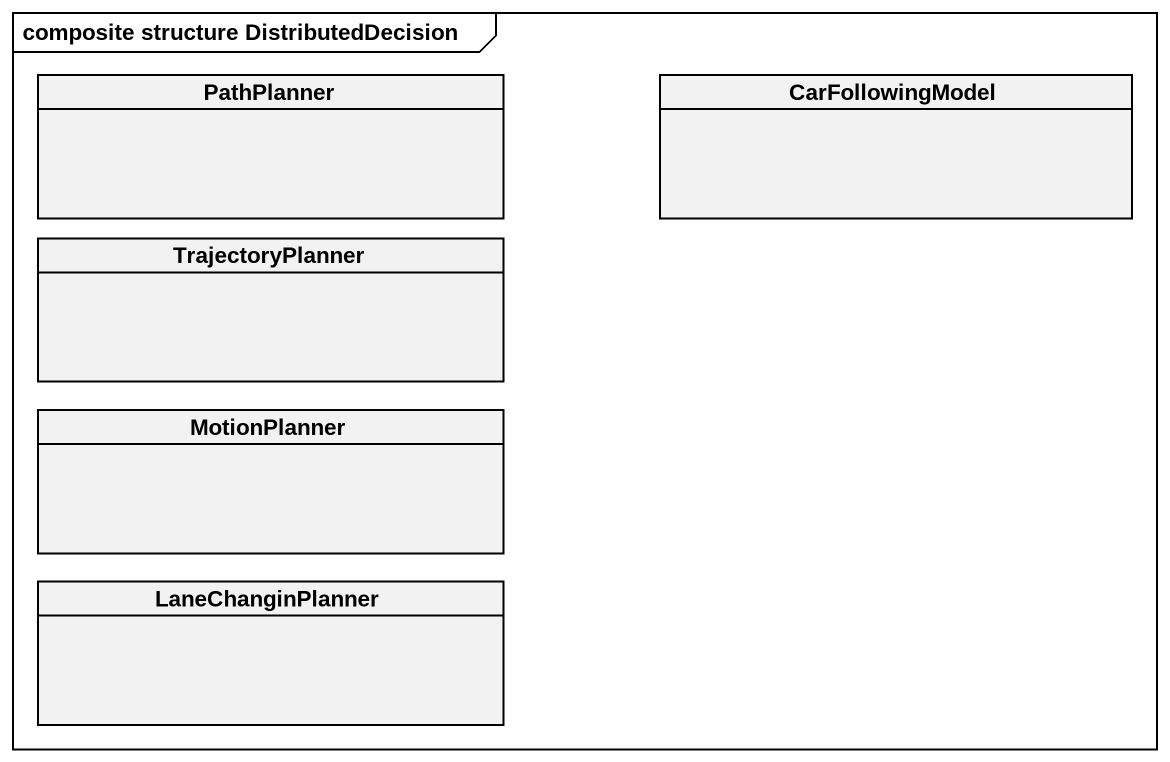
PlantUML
@startuml
mainframe composite structure DistributedDecision
hide circle
hide empty members
class PathPlanner
class CarFollowingModel
class TrajectoryPlanner
class MotionPlanner
class LaneChanginPlanner
@enduml
